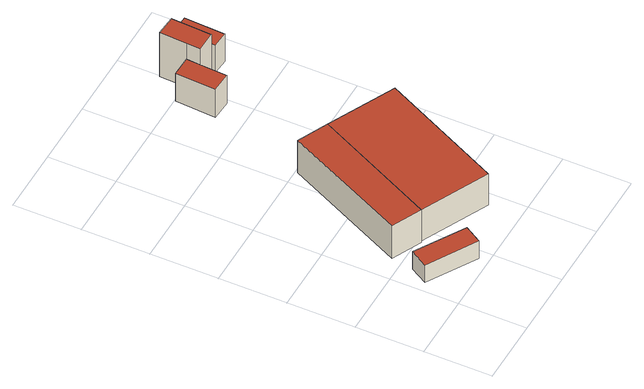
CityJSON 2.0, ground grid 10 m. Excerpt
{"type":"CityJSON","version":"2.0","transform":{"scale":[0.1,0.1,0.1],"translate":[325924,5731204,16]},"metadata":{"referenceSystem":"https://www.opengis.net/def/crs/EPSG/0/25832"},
"CityObjects":{
"building1":{"type":"Building","attributes":{"Geometrietyp2DReferenz":"3000","Gemeindeschluessel":"05170048","function":"31001_2523","roofType":"1000","measuredHeight":3.2},"address":[{"country":"Germany","locality":"Rees","thoroughfareNumber":"225","thoroughfareName":"Bislicher Straße"}],"geometry":[{"type":"Solid","lod":"2","boundaries":[[[[0,1,2,3]],[[4,5,1,0]],[[6,7,5,4]],[[3,2,7,6]],[[4,0,3,6]],[[1,5,7,2]]]],"semantics":{"surfaces":[{"type":"WallSurface"},{"type":"RoofSurface"},{"type":"GroundSurface"}],"values":[[0,0,0,0,1,2]]}}]},
"building2":{"type":"Building","attributes":{"Geometrietyp2DReferenz":"3000","Gemeindeschluessel":"05170048","function":"51009_1610","roofType":"1000","measuredHeight":5.9},"geometry":[{"type":"Solid","lod":"2","boundaries":[[[[8,9,10,11]],[[12,13,9,8]],[[14,15,13,12]],[[11,10,15,14]],[[12,8,11,14]],[[9,13,15,10]]]],"semantics":{"surfaces":[{"type":"WallSurface"},{"type":"RoofSurface"},{"type":"GroundSurface"}],"values":[[0,0,0,0,1,2]]}}]},
"building3":{"type":"Building","attributes":{"Geometrietyp2DReferenz":"3000","Gemeindeschluessel":"05170048","function":"31001_2143","roofType":"1000","measuredHeight":5.73},"address":[{"country":"Germany","locality":"Rees","thoroughfareNumber":"225","thoroughfareName":"Bislicher Straße"}],"geometry":[{"type":"Solid","lod":"2","boundaries":[[[[16,17,18,19]],[[12,20,17,16]],[[8,21,20,12]],[[19,18,21,8]],[[12,16,19,8]],[[17,20,21,18]]]],"semantics":{"surfaces":[{"type":"WallSurface"},{"type":"RoofSurface"},{"type":"GroundSurface"}],"values":[[0,0,0,0,1,2]]}}]},
"building4":{"type":"Building","attributes":{"Geometrietyp2DReferenz":"3000","Gemeindeschluessel":"05170048","function":"31001_2112","roofType":"1000","measuredHeight":5.06},"address":[{"country":"Germany","locality":"Rees","thoroughfareNumber":"225","thoroughfareName":"Bislicher Straße"}],"geometry":[{"type":"Solid","lod":"2","boundaries":[[[[22,23,24,25]],[[26,27,23,22]],[[28,29,27,26]],[[30,31,29,28]],[[25,24,31,30]],[[28,26,22,25,30]],[[23,27,29,31,24]]]],"semantics":{"surfaces":[{"type":"WallSurface"},{"type":"RoofSurface"},{"type":"GroundSurface"}],"values":[[0,0,0,0,0,1,2]]}}]},
"building5":{"type":"Building","attributes":{"Geometrietyp2DReferenz":"3000","Gemeindeschluessel":"05170048","function":"31001_2112","roofType":"1000","measuredHeight":8},"address":[{"country":"Germany","locality":"Rees","thoroughfareNumber":"225","thoroughfareName":"Bislicher Straße"}],"geometry":[{"type":"Solid","lod":"2","boundaries":[[[[32,33,29,34]],[[35,36,33,32]],[[37,38,36,35]],[[39,31,38,37]],[[34,29,31,39]],[[37,35,32,34,39]],[[33,36,38,31,29]]]],"semantics":{"surfaces":[{"type":"WallSurface"},{"type":"RoofSurface"},{"type":"GroundSurface"}],"values":[[0,0,0,0,0,1,2]]}}]},
"building6":{"type":"Building","attributes":{"Geometrietyp2DReferenz":"3000","Gemeindeschluessel":"05170048","function":"31001_2112","roofType":"1000","measuredHeight":5},"address":[{"country":"Germany","locality":"Rees","thoroughfareNumber":"225","thoroughfareName":"Bislicher Straße"}],"geometry":[{"type":"Solid","lod":"2","boundaries":[[[[40,41,42,43]],[[44,45,41,40]],[[46,47,45,44]],[[43,42,47,46]],[[44,40,43,46]],[[41,45,47,42]]]],"semantics":{"surfaces":[{"type":"WallSurface"},{"type":"RoofSurface"},{"type":"GroundSurface"}],"values":[[0,0,0,0,1,2]]}}]}
},
"vertices":[
[72,7,53],[72,7,21],[87,32,21],[87,32,53],[0,49,53],[0,49,21],[15,75,53],[15,75,21],
[157,271,74],[157,271,15],[112,292,15],[112,292,74],[70,90,74],[70,90,15],[26,111,74],[26,111,15],
[169,42,74],[169,42,17],[256,223,17],[256,223,74],[70,90,17],[157,271,17],
[165,439,55],[165,439,4],[195,437,4],[195,437,55],[168,499,55],[168,499,4],[198,498,55],[198,498,4],[197,477,55],[197,477,4],
[200,538,84],[200,538,4],[198,498,84],[230,536,84],[230,536,4],[227,476,84],[227,476,4],[197,477,84],
[262,474,55],[262,474,5],[265,535,5],[265,535,55],[238,476,55],[238,476,5],[241,536,55],[241,536,5]
]}
